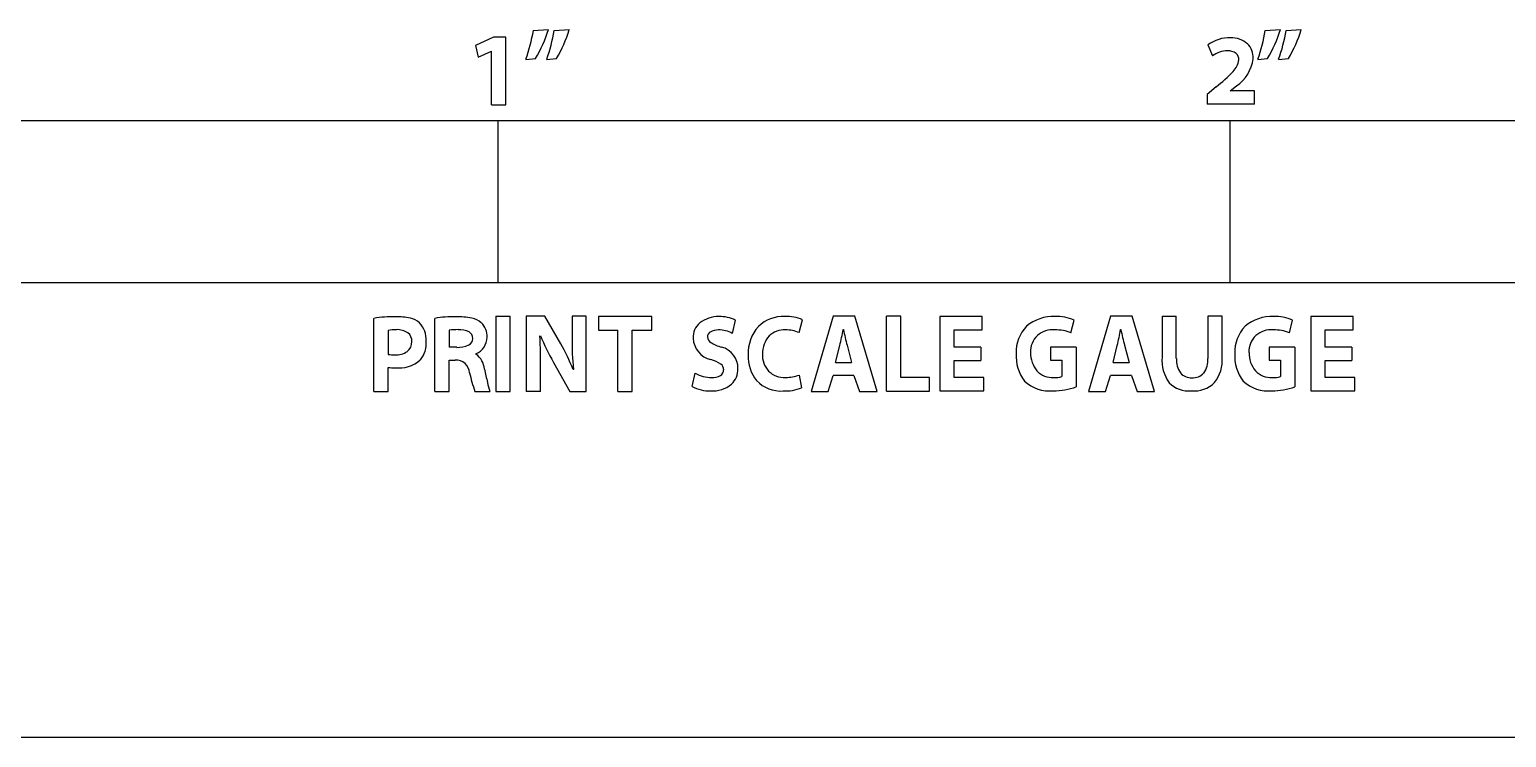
# Model space of a CAD drawing. Extents: x 0.45 to 8.09, y -8.91 to -0.36.
# Drawn here: x 4.169 to 6.187, y -8.908 to -7.94 of the extents above; entities that cross this region are included whole.
import ezdxf

# ---------------------------------------------------------------- set-up
doc = ezdxf.new("R2010")
doc.units = 0

msp = doc.modelspace()

# ---------------------------------------------------------------- linework, layer by layer
at = {"color": 3}
for p, q in [((4.857, -7.9415), (4.8777, -7.9403)), ((4.8854, -7.9416), (4.9062, -7.9403)), ((5.857, -7.9415), (5.8777, -7.9403)), ((5.8854, -7.9416), (5.9062, -7.9403)), ((4.8028, -7.9506), (4.778, -7.9619)), ((4.778, -7.9619), (4.7817, -7.9781)), ((4.7817, -7.9781), (4.7997, -7.9697)), ((4.7997, -7.9697), (4.8, -7.9697)), ((4.8, -8.043), (4.8, -7.9697)), ((4.8196, -7.9506), (4.8028, -7.9506)), ((4.8196, -8.043), (4.8196, -7.9506)), ((5.7787, -7.9612), (5.785, -7.9764)), ((4.8468, -7.981), (4.8602, -7.9798)), ((4.8752, -7.981), (4.8886, -7.9798)), ((5.8468, -7.981), (5.8602, -7.9798)), ((5.8752, -7.981), (5.8886, -7.9798)), ((5.7898, -8.0184), (5.7775, -8.0289)), ((5.7775, -8.0289), (5.7775, -8.0424)), ((5.8091, -8.0239), (5.8178, -8.0172)), ((5.8091, -8.0241), (5.8091, -8.0239)), ((5.8422, -8.0241), (5.8091, -8.0241)), ((5.8422, -8.0424), (5.8422, -8.0241)), ((4.8, -8.043), (4.8196, -8.043)), ((5.8422, -8.0424), (5.7775, -8.0424)), ((4.8057, -8.3319), (4.8057, -8.4347)), ((4.8057, -8.3319), (4.8252, -8.3319)), ((4.8252, -8.4347), (4.8252, -8.3319)), ((4.8728, -8.3319), (4.8474, -8.3319)), ((4.8474, -8.3319), (4.8474, -8.4347)), ((4.8944, -8.3696), (4.8728, -8.3319)), ((4.9294, -8.3319), (4.9099, -8.3319)), ((4.9099, -8.3319), (4.9099, -8.362)), ((4.9294, -8.4347), (4.9294, -8.3319)), ((5.0188, -8.3323), (4.946, -8.3323)), ((4.946, -8.3323), (4.946, -8.351)), ((5.0188, -8.351), (5.0188, -8.3323)), ((5.2667, -8.3319), (5.2364, -8.4347)), ((5.2961, -8.3319), (5.2667, -8.3319)), ((5.3269, -8.4347), (5.2961, -8.3319)), ((5.3591, -8.3319), (5.3395, -8.3319)), ((5.3395, -8.4343), (5.3395, -8.3319)), ((5.3591, -8.4156), (5.3591, -8.3319)), ((5.4704, -8.3325), (5.4125, -8.3325)), ((5.4125, -8.3325), (5.4125, -8.4341)), ((5.4704, -8.3508), (5.4704, -8.3325)), ((5.6457, -8.3319), (5.6154, -8.4347)), ((5.6752, -8.3319), (5.6457, -8.3319)), ((5.7059, -8.4347), (5.6752, -8.3319)), ((5.716, -8.3319), (5.716, -8.3881)), ((5.716, -8.3319), (5.7355, -8.3319)), ((5.7355, -8.3899), (5.7355, -8.3319)), ((5.798, -8.3319), (5.7785, -8.3319)), ((5.7785, -8.3319), (5.7785, -8.3899)), ((5.798, -8.3884), (5.798, -8.3319)), ((5.9773, -8.3325), (5.9194, -8.3325)), ((5.9194, -8.3325), (5.9194, -8.4341)), ((5.9773, -8.3508), (5.9773, -8.3325)), ((4.639, -8.4347), (4.639, -8.335)), ((4.6586, -8.3514), (4.6586, -8.3843)), ((4.7224, -8.4347), (4.7224, -8.335)), ((4.7419, -8.3511), (4.7419, -8.3745)), ((4.946, -8.351), (4.9724, -8.351)), ((4.9724, -8.4347), (4.9724, -8.351)), ((4.9919, -8.4347), (4.9919, -8.351)), ((4.9919, -8.351), (5.0188, -8.351)), ((5.1289, -8.3555), (5.1332, -8.3375)), ((5.2202, -8.3545), (5.2247, -8.3368)), ((5.2804, -8.3504), (5.2807, -8.3504)), ((5.432, -8.3743), (5.432, -8.3508)), ((5.432, -8.3508), (5.4704, -8.3508)), ((5.5915, -8.3549), (5.5957, -8.3373)), ((5.6594, -8.3504), (5.6597, -8.3504)), ((5.8901, -8.3549), (5.8944, -8.3373)), ((5.939, -8.3743), (5.939, -8.3508)), ((5.939, -8.3508), (5.9773, -8.3508)), ((4.8661, -8.3589), (4.8665, -8.3587)), ((5.2699, -8.3954), (5.2758, -8.3719)), ((5.2857, -8.3718), (5.2918, -8.3954)), ((5.649, -8.3954), (5.6548, -8.3719)), ((5.6647, -8.3718), (5.6709, -8.3954)), ((4.7527, -8.3745), (4.7419, -8.3745)), ((4.7419, -8.4347), (4.7419, -8.3921)), ((4.7419, -8.3921), (4.7502, -8.3921)), ((4.7786, -8.3839), (4.7786, -8.3835)), ((5.4682, -8.3743), (5.432, -8.3743)), ((5.432, -8.4159), (5.432, -8.3924)), ((5.432, -8.3924), (5.4682, -8.3924)), ((5.4682, -8.3743), (5.4682, -8.3924)), ((5.5987, -8.3745), (5.5636, -8.3745)), ((5.5636, -8.3745), (5.5636, -8.3921)), ((5.5636, -8.3921), (5.5791, -8.3921)), ((5.5791, -8.3921), (5.5791, -8.4144)), ((5.5987, -8.3745), (5.5987, -8.4284)), ((5.8973, -8.3745), (5.8622, -8.3745)), ((5.8622, -8.3745), (5.8622, -8.3921)), ((5.8622, -8.3921), (5.8778, -8.3921)), ((5.8778, -8.3921), (5.8778, -8.4144)), ((5.8973, -8.3745), (5.8973, -8.4284)), ((5.9751, -8.3743), (5.939, -8.3743)), ((5.939, -8.4159), (5.939, -8.3924)), ((5.939, -8.3924), (5.9751, -8.3924)), ((5.9751, -8.3743), (5.9751, -8.3924)), ((4.6586, -8.4347), (4.6586, -8.4021)), ((4.8669, -8.4347), (4.8669, -8.4038)), ((4.8845, -8.3951), (4.9068, -8.4347)), ((4.9117, -8.4048), (4.9113, -8.4048)), ((5.0741, -8.4281), (5.0782, -8.4097)), ((5.2202, -8.4126), (5.2236, -8.4299)), ((5.2596, -8.4347), (5.2667, -8.4129)), ((5.2951, -8.4129), (5.2667, -8.4129)), ((5.2699, -8.3954), (5.2918, -8.3954)), ((5.2951, -8.4129), (5.3027, -8.4347)), ((5.6387, -8.4347), (5.6457, -8.4129)), ((5.6741, -8.4129), (5.6457, -8.4129)), ((5.649, -8.3954), (5.6709, -8.3954)), ((5.6741, -8.4129), (5.6818, -8.4347)), ((5.3395, -8.4343), (5.3982, -8.4343)), ((5.3982, -8.4156), (5.3591, -8.4156)), ((5.3982, -8.4343), (5.3982, -8.4156)), ((5.4125, -8.4341), (5.4724, -8.4341)), ((5.4724, -8.4159), (5.432, -8.4159)), ((5.4724, -8.4341), (5.4724, -8.4159)), ((5.9194, -8.4341), (5.9794, -8.4341)), ((5.9794, -8.4159), (5.939, -8.4159)), ((5.9794, -8.4341), (5.9794, -8.4159)), ((4.639, -8.4347), (4.6586, -8.4347)), ((4.7224, -8.4347), (4.7419, -8.4347)), ((4.7772, -8.4347), (4.7978, -8.4347)), ((4.8057, -8.4347), (4.8252, -8.4347)), ((4.8669, -8.4347), (4.8474, -8.4347)), ((4.9068, -8.4347), (4.9294, -8.4347)), ((4.9724, -8.4347), (4.9919, -8.4347)), ((5.2364, -8.4347), (5.2596, -8.4347)), ((5.3027, -8.4347), (5.3269, -8.4347)), ((5.6154, -8.4347), (5.6387, -8.4347)), ((5.6818, -8.4347), (5.7059, -8.4347)), ((8.0865, -8.9077), (0.4545, -8.9077))]:
    msp.add_line(p, q, dxfattribs=at)
at = {"color": 7}
for p, q in [((3.8084, -8.0648), (6.8084, -8.0648)), ((4.8084, -8.0648), (4.8084, -8.2864)), ((5.8084, -8.0648), (5.8084, -8.2864)), ((6.8084, -8.2864), (3.8084, -8.2864))]:
    msp.add_line(p, q, dxfattribs=at)
at = {"color": 3}
for centre, radius, start, end in [((4.6283, -7.9034), 0.2319, 340.4582, 350.5571), ((4.6931, -7.8822), 0.1935, 329.7013, 342.5308), ((4.6552, -7.9029), 0.2335, 340.465, 350.4661), ((4.7286, -7.8853), 0.1859, 329.4369, 342.7951), ((5.6283, -7.9034), 0.2319, 340.4582, 350.5571), ((5.6931, -7.8822), 0.1935, 329.7013, 342.5308), ((5.6552, -7.9029), 0.2335, 340.465, 350.4661), ((5.7286, -7.8853), 0.1859, 329.4369, 342.7951), ((5.8092, -8.0039), 0.0525, 89.387, 125.5353), ((5.8067, -8.0056), 0.0364, 92.2814, 126.6809), ((5.8053, -7.9902), 0.021, 55.6025, 90.1433), ((5.8095, -7.9879), 0.0365, 50.602, 89.571), ((5.8136, -7.9786), 0.0268, 356.7636, 44.7615), ((5.7939, -7.9782), 0.0272, 314.528, 352.3407), ((5.8106, -7.9809), 0.0103, 354.5896, 50.4073), ((5.7877, -7.9735), 0.0531, 304.5171, 352.8196), ((5.7026, -7.8979), 0.1487, 305.9005, 317.9336), ((4.6645, -8.4821), 0.1493, 88.4989, 99.8168), ((4.6702, -8.4192), 0.0864, 77.4066, 91.1593), ((4.7484, -8.4883), 0.1555, 88.9607, 99.6459), ((4.7542, -8.4244), 0.0916, 78.1497, 91.8575), ((5.1104, -8.3766), 0.0441, 89.9371, 126.2244), ((5.1121, -8.3798), 0.0473, 63.4419, 91.9742), ((5.1984, -8.3816), 0.0492, 87.5028, 133.6858), ((5.2026, -8.3904), 0.058, 67.5025, 92.0094), ((5.5675, -8.3893), 0.0569, 87.6357, 130.0725), ((5.5723, -8.3912), 0.0588, 66.5154, 92.4132), ((5.8661, -8.3893), 0.0569, 87.6357, 130.0725), ((5.8709, -8.3912), 0.0588, 66.5154, 92.4132), ((4.6685, -8.4007), 0.0503, 88.5221, 101.4286), ((4.671, -8.377), 0.0266, 56.7758, 92.461), ((4.6839, -8.3605), 0.0261, 48.0088, 78.7488), ((4.6767, -8.3645), 0.034, 357.3333, 43.5096), ((4.7531, -8.4463), 0.0959, 89.2603, 96.6857), ((4.7558, -8.3806), 0.0302, 63.8502, 92.8272), ((4.7642, -8.3625), 0.0103, 1.2821, 61.3094), ((4.7682, -8.361), 0.0266, 48.2206, 79.6103), ((4.7675, -8.3601), 0.0265, 358.7684, 45.8029), ((5.102, -8.361), 0.0267, 131.5646, 182.5585), ((5.1023, -8.36), 0.00741, 119.7555, 181.9451), ((5.1101, -8.3752), 0.0244, 90.2263, 117.9435), ((5.1108, -8.3879), 0.0371, 60.8191, 91.3446), ((5.2042, -8.382), 0.0536, 137.8699, 183.0721), ((5.1995, -8.38), 0.0293, 86.053, 133.9096), ((5.2018, -8.3986), 0.0478, 67.3332, 90.3066), ((4.3328, -8.1602), 0.9665, 347.3492, 348.6501), ((5.8252, -8.2343), 0.5568, 192.0329, 194.2942), ((5.5684, -8.3814), 0.0518, 136.4207, 181.6514), ((5.5659, -8.3804), 0.0298, 82.9399, 182.6756), ((5.5718, -8.4001), 0.0493, 66.4391, 92.5985), ((4.7118, -8.1602), 0.9665, 347.3492, 348.6501), ((6.2043, -8.2343), 0.5568, 192.0329, 194.2942), ((5.867, -8.3814), 0.0518, 136.4207, 181.6514), ((5.8645, -8.3804), 0.0298, 82.9399, 182.6756), ((5.8704, -8.4001), 0.0493, 66.4391, 92.5985), ((4.6741, -8.3669), 0.017, 309.036, 0.5649), ((4.6764, -8.3663), 0.0148, 358.2015, 51.3836), ((4.6725, -8.3683), 0.0383, 322.0722, 3.331), ((4.7537, -8.3393), 0.0353, 268.3279, 295.1389), ((4.7641, -8.3619), 0.0104, 296.4079, 357.7851), ((4.7679, -8.3596), 0.0262, 294.2497, 357.7474), ((3.7829, -8.4014), 1.084, 359.8755, 2.2473), ((5.2048, -8.2135), 0.3681, 203.2404, 209.5534), ((4.6537, -8.5064), 0.2769, 21.5219, 29.6148), ((5.3269, -8.3658), 0.417, 179.4734, 185.3723), ((5.1065, -8.3609), 0.0312, 182.4229, 257.2958), ((5.1038, -8.36), 0.00893, 182.0007, 240.9913), ((5.1266, -8.3257), 0.0501, 237.1951, 255.5393), ((5.2088, -8.3838), 0.0387, 139.9518, 179.5878), ((4.6664, -8.3399), 0.045, 260.0294, 271.6845), ((4.6689, -8.3562), 0.0288, 267.6316, 303.7061), ((4.6728, -8.3567), 0.0461, 263.8134, 310.291), ((4.752, -8.4098), 0.0178, 1.0668, 95.7577), ((4.7629, -8.4065), 0.0275, 4.7885, 55.0656), ((5.0893, -8.431), 0.041, 54.6356, 75.3225), ((5.1064, -8.4034), 0.0302, 359.5948, 75.161), ((5.2027, -8.3874), 0.0521, 177.219, 218.8277), ((5.1995, -8.3864), 0.0294, 174.3678, 274.3318), ((5.5744, -8.3858), 0.0579, 177.1545, 217.0177), ((5.5752, -8.3821), 0.039, 179.4876, 219.378), ((5.767, -8.3926), 0.0512, 174.9305, 216.3807), ((5.7669, -8.3916), 0.0314, 176.8935, 214.7155), ((5.7474, -8.3918), 0.0312, 324.9772, 3.4424), ((5.7497, -8.3926), 0.0485, 321.5629, 5.0159), ((5.8731, -8.3858), 0.0579, 177.1545, 217.0177), ((5.8738, -8.3821), 0.039, 179.4876, 219.378), ((4.6672, -8.3209), 0.0816, 263.9549, 270.4961), ((5.0218, -8.3493), 0.2591, 193.4308, 199.2536), ((6.5605, -8.0193), 1.8116, 192.2669, 192.8598), ((5.1009, -8.3708), 0.0451, 239.7391, 269.6319), ((5.1013, -8.3917), 0.0242, 268.3146, 298.5227), ((5.1082, -8.4054), 0.00885, 301.7516, 1.4596), ((5.1082, -8.4049), 0.00887, 358.5143, 56.8345), ((5.1082, -8.4045), 0.0283, 313.6805, 1.9249), ((5.2016, -8.3604), 0.0553, 270.087, 289.6524), ((5.5672, -8.3845), 0.0315, 225.1538, 271.2769), ((5.5695, -8.387), 0.029, 266.7592, 289.294), ((5.7556, -8.3969), 0.0192, 220.9733, 273.7113), ((5.7585, -8.3968), 0.0193, 265.16, 318.3514), ((5.8658, -8.3845), 0.0315, 225.1538, 271.2769), ((5.8682, -8.387), 0.029, 266.7592, 289.294), ((4.8786, -8.4053), 0.086, 191.516, 200.0173), ((5.0983, -8.3819), 0.0522, 242.2727, 270.965), ((5.102, -8.3933), 0.0409, 266.0615, 309.1125), ((5.1954, -8.3882), 0.0461, 223.7776, 273.6958), ((5.2007, -8.3708), 0.0634, 267.8685, 291.1635), ((5.5624, -8.3842), 0.05, 226.8181, 275.7815), ((5.5668, -8.3399), 0.0941, 270.3761, 289.7735), ((5.7519, -8.3976), 0.0365, 224.1097, 276.3008), ((5.7597, -8.3936), 0.0405, 264.7141, 313.8357), ((5.861, -8.3842), 0.05, 226.8181, 275.7815), ((5.8655, -8.3399), 0.0941, 270.3761, 289.7735)]:
    msp.add_arc(centre, radius, start, end, dxfattribs=at)

doc.saveas('drawing.dxf')
